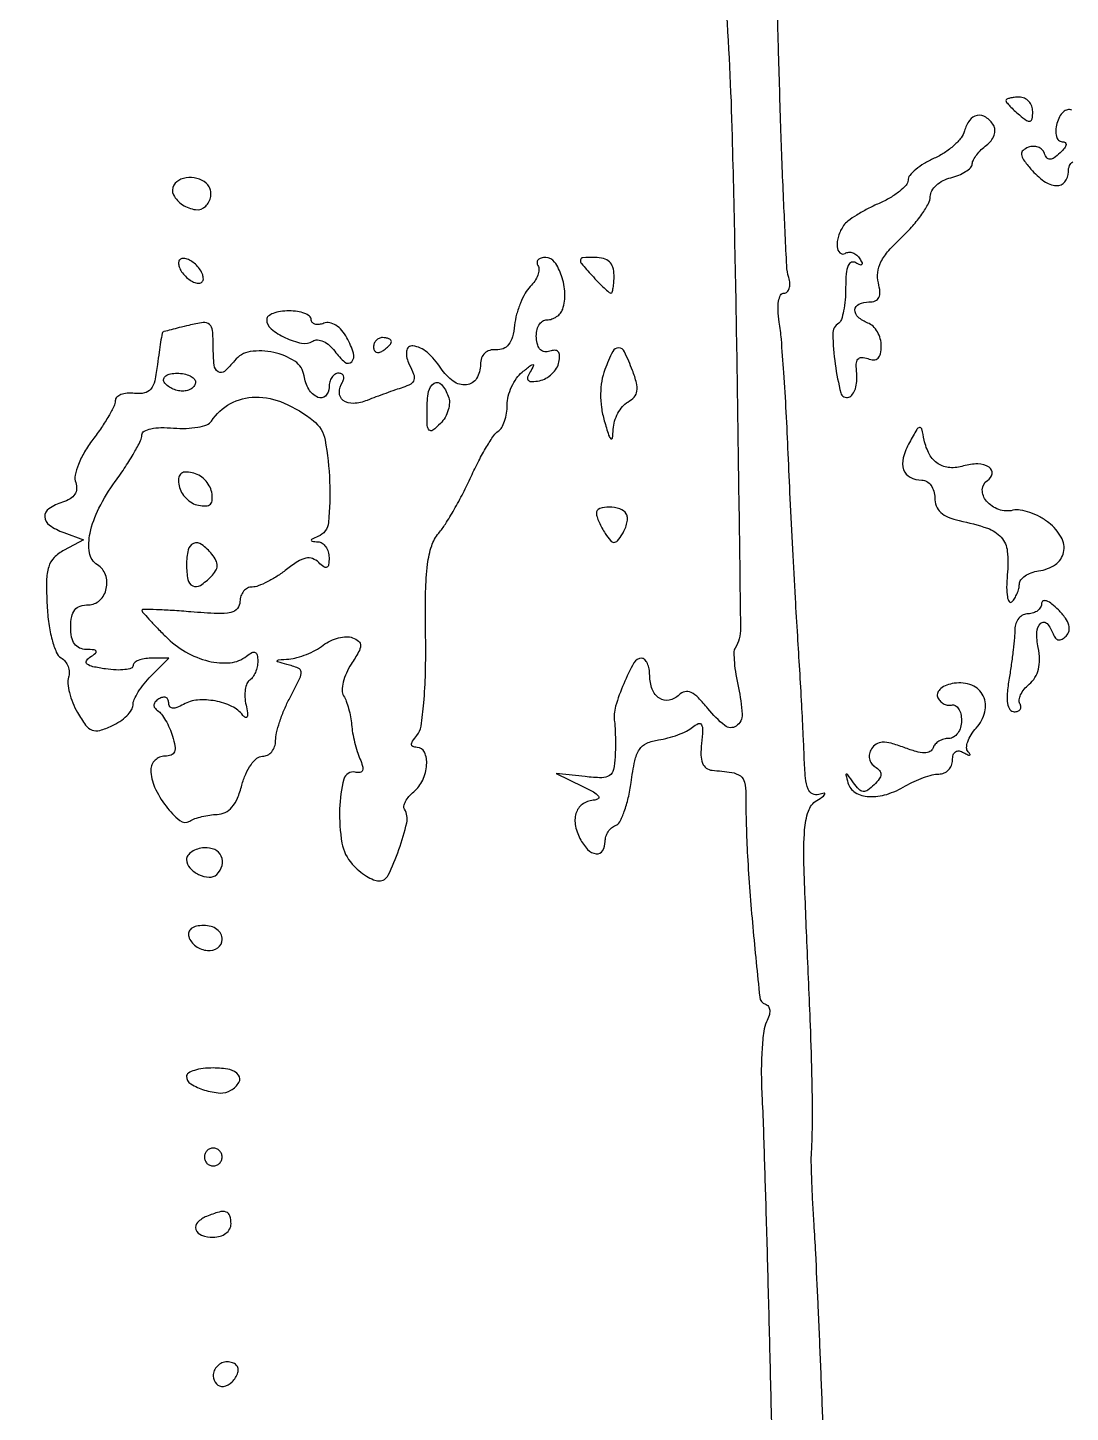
# Model space of a CAD drawing. Extents: x 0 to 4160, y 0 to 3120.
# Drawn here: x 3836.2 to 3953.2, y 1671.3 to 1826.8 of the extents above; entities that cross this region are included whole.
import ezdxf

# ---------------------------------------------------------------- set-up
doc = ezdxf.new("R2010")
doc.units = 0

msp = doc.modelspace()

# ---------------------------------------------------------------- linework, layer by layer
for points in [[(4159.499279, 606.274193, 0.000001), (4159.667734, 974.478125, 0.000057), (4159.806661, 1380.08378, 0.000034), (4159.883999, 1862.25), (4160, 3120), (3296.563358, 3120), (2433.126717, 3120)], [(757.647081, 3119.740147, 0.000002), (520.492565, 3119.487217, 0.4139)], [(1964.75, 0.149832, 0.000016), (2717.930904, 0.232101, 0.000028), (3351.473438, 0.357111)], [(3926.282445, 1647.899598, -0.00043), (3925.436287, 1670.5, 0.001003), (3925.182938, 1677.065628, 0.001035), (3924.905723, 1683.5625, 0.000998), (3924.642605, 1689.191505, 0.004427), (3924.451957, 1692.5, -0.003658), (3924.307364, 1694.943765, -0.003963), (3924.202863, 1697.325, -0.003735), (3924.144725, 1699.367162, -0.019174), (3924.164384, 1700.5, 0.012868), (3924.271044, 1704.059027, 0.006429), (3924.232157, 1708.564355, 0.004313), (3924.044644, 1714.789369, 0.001317), (3923.654985, 1724.202431, -0.00284), (3923.321141, 1732.909111, -0.025497), (3923.391193, 1736.728575, -0.065062), (3923.815433, 1738.829373, -0.169097), (3924.753791, 1740.027937, 0.008681), (3925.497548, 1740.524746, 0.154901), (3925.671251, 1740.749872, 0.585996), (3925.585763, 1740.84927, 0.022684), (3925, 1740.702824, -0.191352), (3924.277205, 1740.766438, -0.183927), (3923.780009, 1741.309768, -0.072514), (3923.486987, 1742.547134, -0.013597), (3923.345699, 1744.877319, 0.003842), (3923.248026, 1747.255259, 0.001232), (3923.067105, 1750.785837, 0.001229), (3922.846355, 1754.715284, 0.001374), (3922.613971, 1758.5, -0.002066), (3922.358037, 1762.764861, -0.000994), (3922.063403, 1768.234375, -0.000986), (3921.778702, 1773.940132, -0.001412), (3921.550553, 1779, 0.00296), (3921.326889, 1783.641165, 0.003384), (3921.056702, 1788.076563, 0.00306), (3920.779002, 1791.836282, 0.01916), (3920.551811, 1793.75, -0.02629), (3920.41484, 1795.063406, -0.053683), (3920.472696, 1796.096942, -0.082805), (3920.702062, 1796.770052, -0.275991), (3921.086917, 1797, 0.191079), (3921.442735, 1797.141132, 0.131944), (3921.673031, 1797.514063, 0.091568), (3921.734514, 1798.080011, 0.054187), (3921.610738, 1798.75, -0.060503), (3921.383935, 1800.070526, -0.001153), (3921.056827, 1807.035938, -0.002782), (3920.738721, 1815.176129, -0.001857), (3920.460966, 1824.5, -0.000219), (3919.970211, 1843.644001, -0.002951)], [(3914.484006, 1830.25, -0.011625), (3915.251846, 1814.623948, -0.002704), (3915.789015, 1788.3493, -0.000462), (3916.198143, 1759.354813, -0.142646), (3915.583242, 1757.134688, 0.142909), (3915.447962, 1756.645275, 0.017433), (3915.50316, 1755.521558, 0.019522), (3915.671345, 1754.160906, 0.014952), (3915.957267, 1752.689474, -0.041774), (3916.371101, 1749.716852, -0.261807), (3915.718637, 1748.390923, -0.332462), (3914.425958, 1748.443368, -0.053847), (3912.541407, 1750.34561, 0.023562), (3911.463025, 1751.574516, 0.089862), (3910.638832, 1752.168137, 0.166472), (3909.942745, 1752.248558, 0.1436), (3909.294051, 1751.894051, -0.146132), (3908.191686, 1751.298695, -0.199179), (3907.094273, 1751.50774, -0.157546), (3906.284217, 1752.515987, -0.091329), (3906, 1754.059017, 0.043326), (3905.935492, 1754.802067, 0.063058), (3905.741888, 1755.429836, 0.082705), (3905.457218, 1755.85488, 0.206782), (3905.12132, 1756, 0.271511), (3904.237088, 1755.481628, 0.025807), (3903.082389, 1753.143458, 0.031164), (3902.173306, 1750.612256, 0.105447), (3902.04701, 1748.870343, -0.022365), (3902.112335, 1748.170087, -0.007548), (3902.146362, 1747.145601, -0.007491), (3902.149909, 1746.010234, -0.008523), (3902.118483, 1744.923193, -0.041212), (3901.934485, 1743.497233, -0.19707), (3901.480648, 1742.833657, -0.152183), (3900.610632, 1742.583728, -0.022102), (3898.75, 1742.70766), (3895.5, 1743.068935), (3898.5, 1741.615686, -0.016513), (3899.676575, 1740.996964, -0.08477), (3900.2449, 1740.531445, -0.408838), (3900.227379, 1740.24376, -0.172963), (3899.833333, 1740.081219, 0.128199), (3898.557357, 1739.681335, 0.162787), (3897.776736, 1738.734254, 0.134175), (3897.63813, 1737.350693, 0.077184), (3898.170311, 1735.75, 0.070775), (3899.030991, 1734.535062, 0.175745), (3899.990925, 1734.053237, 0.290259), (3900.70804, 1734.397642, 0.14043), (3901, 1735.416667, -0.075476), (3901.08659, 1735.987025, -0.067402), (3901.339718, 1736.530427, -0.070379), (3901.714428, 1736.965441, -0.099693), (3902.156485, 1737.218828, 0.196184), (3902.641075, 1737.634672, 0.031702), (3903.147598, 1738.797637, 0.030937), (3903.594683, 1740.320652, 0.022759), (3903.906485, 1742.052162, -0.018282), (3904.322498, 1744.48714, -0.092088), (3904.844427, 1745.758927, -0.145153), (3905.664237, 1746.462743, -0.071036), (3907, 1746.845818, 0.030438), (3908.05363, 1747.057548, 0.024677), (3909.152075, 1747.407611, 0.025338), (3910.135103, 1747.833138, 0.057229), (3910.815576, 1748.272686, -0.069152), (3911.453569, 1748.663639, -0.388086), (3911.80029, 1748.54538, -0.139738), (3911.93694, 1747.945646, -0.013648), (3911.815576, 1746.449588, 0.031441), (3911.755179, 1745.119517, 0.089176), (3911.93476, 1744.212038, 0.141537), (3912.353125, 1743.666763, 0.139657), (3913, 1743.425034, -0.015775), (3915.210573, 1743.177202, -0.118442), (3916.182305, 1742.790231, -0.18844), (3916.647222, 1742.086037, -0.052757), (3916.788826, 1740.75, 0.01393), (3916.98382, 1733.796441, 0.009234), (3917.577057, 1725.833252, 0.002658), (3918.352364, 1717.958936, 0.294492), (3918.983818, 1717.172061, -0.165903), (3919.324002, 1716.91315, -0.131386), (3919.474732, 1716.473309, -0.090635), (3919.407437, 1715.874435, -0.046034), (3919.121975, 1715.16933, 0.088659), (3918.805651, 1714.146113, 0.014641), (3918.611598, 1712.080991, 0.015688), (3918.529964, 1709.610974, 0.013295), (3918.595052, 1707, -0.004673), (3918.757869, 1703.141024, -0.000694), (3919.002551, 1695.359375, -0.000782), (3919.264479, 1686.165281, -0.000673), (3919.511686, 1676.5, 0.000124), (3919.756075, 1666.516093, 0.000118), (3920.009499, 1656.364302, 0.000117)], [(3953.377325, 1817.541535, 0.179566), (3952.907895, 1817.585395, 0.119038), (3952.42766, 1817.323574, 0.088018), (3952.00807, 1816.781938, 0.056997), (3951.720944, 1816.040892, 0.047864), (3951.592859, 1815.247818, 0.08471), (3951.661826, 1814.590567, 0.125827), (3951.9097, 1814.16154, 0.201813), (3952.29362, 1814, -0.133932), (3952.645623, 1813.903989, -0.312457), (3952.754513, 1813.668148, -0.131342), (3952.575161, 1813.281512, -0.029757), (3952.075, 1812.75, -0.029476), (3951.395785, 1812.180981, -0.15282), (3950.939097, 1812.021938, -0.239775), (3950.593524, 1812.184137, -0.077269), (3950.310392, 1812.693823, 0.114132), (3950.038254, 1813.109097, 0.101778), (3949.600692, 1813.383762, 0.095189), (3949.064001, 1813.474722, 0.086336), (3948.511711, 1813.36612, 0.087108), (3947.913709, 1813.00751, 0.248344), (3947.743664, 1812.569089, 0.128526), (3947.983669, 1811.954849, 0.019991), (3948.798559, 1810.922297, 0.059286), (3950.263677, 1809.57301, 0.138694), (3951.650653, 1809.066408, 0.246855), (3952.602353, 1809.479436, 0.170963), (3953, 1810.608408, -0.093349), (3953.134321, 1811.321596, -0.195731), (3953.515999, 1811.724063, -0.132787)]]:
    msp.add_lwpolyline(points, format="xyb")
for points in [[(3946, 1818.622445, 0.172217), (3946.074552, 1818.412416, 0.016008), (3946.440625, 1817.99011, 0.019119), (3946.925446, 1817.504355, 0.013852), (3947.5, 1817, 0.020633), (3948.310961, 1816.381629, 0.217533), (3948.71069, 1816.308142, 0.304492), (3948.942264, 1816.565314, 0.035496), (3949, 1817.377555, 0.091307), (3948.885941, 1817.996941, 0.095788), (3948.559375, 1818.523407, 0.099536), (3948.072293, 1818.875699, 0.107348), (3947.5, 1819, 0.023761), (3946.92515, 1818.972666, 0.037907), (3946.440625, 1818.889093, 0.044235), (3946.09443, 1818.768578, 0.294983)], [(3941.346674, 1815.217683, -0.103076), (3940.961024, 1814.441648, -0.042132), (3940.15379, 1813.576606, -0.039372), (3939.099768, 1812.763569, -0.040425), (3937.940294, 1812.133865, 0.031063), (3936.814719, 1811.549557, 0.039638), (3935.863711, 1810.870385, 0.044142), (3935.194976, 1810.198658, 0.175504), (3935, 1809.660294, -0.186046), (3934.790266, 1809.116141, -0.040748), (3934.045312, 1808.417157, -0.037173), (3932.994324, 1807.70151, -0.028289), (3931.75, 1807.074224, 0.017815), (3930.451939, 1806.453578, 0.019411), (3929.238873, 1805.758305, 0.019277), (3928.25235, 1805.086551, 0.084481), (3927.765313, 1804.580113, 0.073369), (3927.193339, 1803.398553, 0.089572), (3927.03961, 1802.181926, 0.194696), (3927.352097, 1801.513932, 0.337569), (3927.930902, 1801.457295, -0.124968), (3928.341636, 1801.586571, -0.100781), (3928.800911, 1801.519692, -0.090333), (3929.238779, 1801.265683, -0.078004), (3929.58541, 1800.861803, -0.02762), (3929.841292, 1800.391571, -0.309012), (3929.80982, 1800.191836, -0.323892), (3929.616187, 1800.154868, -0.028948), (3929.154508, 1800.404508, 0.23193), (3928.656973, 1800.45331, 0.207914), (3928.281499, 1800.090668, 0.078804), (3928.060767, 1799.170818, 0.01956), (3928, 1797.618034, -0.02081), (3927.942717, 1796.242319, -0.027746), (3927.769831, 1795.003907, -0.027404), (3927.521206, 1794.026047, -0.180278), (3927.216445, 1793.633771, 0.266807), (3926.552678, 1792.406397, 0.02771), (3926.828944, 1789.008186, 0.028992), (3927.463083, 1785.788956, 0.440935), (3928.359502, 1785.3134, 0.157603), (3928.777151, 1785.634512, 0.07059), (3929.089282, 1786.261741, 0.059669), (3929.2564, 1787.079386, 0.049155), (3929.24231, 1787.970172, -0.032641), (3929.190892, 1789.023235, -0.157724), (3929.382192, 1789.582941, -0.246793), (3929.802458, 1789.783196, -0.081973), (3930.49231, 1789.641324, 0.085679), (3931.162781, 1789.508574, 0.197637), (3931.633858, 1789.688971, 0.155618), (3931.914066, 1790.194564, 0.049369), (3932, 1791.06277, 0.069021), (3931.887983, 1791.870377, 0.063014), (3931.559375, 1792.644353, 0.066747), (3931.073615, 1793.26939, 0.102969), (3930.5, 1793.638374, -0.085325), (3929.39689, 1794.294589, -0.232367), (3929.046623, 1795.10651, -0.281761), (3929.491329, 1795.758452, -0.106117), (3930.616631, 1796, 0.089623), (3931.325561, 1796.128102, 0.191599), (3931.731055, 1796.495499, 0.138509), (3931.849317, 1797.142559, 0.040343), (3931.671109, 1798.14968, -0.097088), (3931.598145, 1799.321045, -0.085761), (3931.962934, 1800.490103, -0.061737), (3932.830452, 1801.766665, -0.02465), (3934.304477, 1803.288347, 0.023925), (3935.527898, 1804.547662, 0.027759), (3936.562168, 1805.859605, 0.028489), (3937.299844, 1807.049052, 0.124719), (3937.502903, 1807.844267, -0.132297), (3937.676452, 1808.483969, -0.07567), (3938.182374, 1809.110831, -0.066692), (3938.929964, 1809.630581, -0.060702), (3939.81192, 1809.9556, 0.037629), (3940.701298, 1810.237598, 0.047518), (3941.467564, 1810.633833, 0.055207), (3942.01369, 1811.077726, 0.17333), (3942.209783, 1811.5, -0.101551), (3942.349196, 1811.96062, -0.038338), (3942.715796, 1812.528874, -0.036016), (3943.222014, 1813.104203, -0.036475), (3943.803541, 1813.598296, 0.070055), (3944.324193, 1814.104423, 0.080652), (3944.655246, 1814.712281, 0.091898), (3944.750633, 1815.324878, 0.131948), (3944.593758, 1815.848296, 0.106637), (3943.736861, 1816.739018, 0.198575), (3942.771185, 1816.935001, 0.187568), (3941.90842, 1816.390903, 0.095676)], [(3852.570027, 1809.113307, 0.269997), (3852.541224, 1808.012338, 0.122546), (3853.553799, 1806.914766, 0.113561), (3855.021697, 1806.36956, 0.232792), (3856.155249, 1806.755249, 0.07732), (3856.513849, 1807.245979, 0.073646), (3856.713914, 1807.830625, 0.077915), (3856.729843, 1808.416864, 0.106708), (3856.553851, 1808.912868, 0.140479), (3855.737123, 1809.65576, 0.10253), (3854.543619, 1809.966387, 0.106363), (3853.361266, 1809.773567, 0.162312)], [(3893.450174, 1800.08062, -0.157195), (3893.562809, 1799.623791, -0.070368), (3893.431983, 1799.011819, -0.05954), (3893.094542, 1798.347606, -0.049141), (3892.590336, 1797.733193, 0.068266), (3892.018667, 1796.979759, 0.031736), (3891.484505, 1795.872005, 0.030704), (3891.062918, 1794.618614, 0.037389), (3890.831145, 1793.402574, -0.03622), (3890.581926, 1792.078202, -0.09706), (3890.16471, 1791.218729, -0.138946), (3889.558412, 1790.758552, -0.113561), (3888.75, 1790.638889, 0.087833), (3888.03544, 1790.570067, 0.121249), (3887.476038, 1790.255281, 0.120031), (3887.122924, 1789.713957, 0.084974), (3887, 1788.995878, -0.135477), (3886.561652, 1787.407778, -0.237984), (3885.437375, 1786.69523, -0.183992), (3883.936983, 1787.104506, -0.09038), (3882.552417, 1788.560345, 0.06588), (3881.009046, 1790.350111, 0.153266), (3879.411758, 1791.070036, 0.427386), (3878.692195, 1790.477973, 0.142431), (3879.00794, 1788.985163, -0.032521), (3879.496017, 1787.910683, -0.159201), (3879.526037, 1787.252891, -0.197309), (3879.163995, 1786.786173, -0.053904), (3878.293124, 1786.403808, 0.006837), (3877.448718, 1786.124274, 0.003313), (3876.376283, 1785.74493, 0.003285), (3875.264336, 1785.335024, 0.004723), (3874.285711, 1784.956355, -0.080397), (3872.747889, 1784.61538, -0.174407), (3871.603247, 1784.953957, -0.240985), (3871.163014, 1785.831652, -0.137235), (3871.5, 1787, 0.082592), (3871.656512, 1787.3821, 0.161196), (3871.6254, 1787.70625, 0.182303), (3871.413961, 1787.921712, 0.108972), (3871.059017, 1788, 0.147739), (3870.655158, 1787.878005, 0.098963), (3870.311086, 1787.534896, 0.082582), (3870.079116, 1787.021974, 0.065075), (3870, 1786.416667, -0.200221), (3869.593434, 1785.442074, -0.313755), (3868.733318, 1785.292385, -0.152608), (3867.726517, 1786.20915, -0.09589), (3867.19425, 1787.723011, 0.212508), (3866.167739, 1789.339819, 0.093813), (3863.785413, 1790.344925, 0.091294), (3861.143597, 1790.424415, 0.189665), (3859.389757, 1789.404144, -0.043414), (3858.265085, 1788.210872, -0.343219), (3857.555824, 1788.163302, -0.223377), (3857.102089, 1788.925449, -0.024367), (3857, 1791.019052, 0.021532), (3856.92342, 1792.796529, 0.196367), (3856.57691, 1793.47212, 0.213502), (3855.87453, 1793.680493, 0.025796), (3854.25, 1793.378376, 0.002228), (3853.184083, 1793.117632, 0.003371), (3852.259003, 1792.880329, 0.001312), (3851.467243, 1792.669301, 0.079879), (3851.33384, 1792.609324, 0.207464), (3851.257982, 1792.493472, 0.002096), (3851.091779, 1791.503989, 0.006352), (3850.917864, 1790.349505, 0.004026), (3850.743133, 1789, -0.023011), (3850.432767, 1787.155714, -0.114801), (3849.987564, 1786.213317, -0.179031), (3849.282701, 1785.784501, -0.075672), (3848.159292, 1785.73821, 0.046621), (3847.332622, 1785.752016, 0.071403), (3846.634292, 1785.59656, 0.097925), (3846.166562, 1785.305377, 0.207592), (3846, 1784.921488, -0.115463), (3845.861012, 1784.327638, -0.016083), (3845.260089, 1783.206369, -0.017692), (3844.445629, 1781.905905, -0.014176), (3843.481154, 1780.564178, 0.030481), (3842.548731, 1779.173565, 0.037743), (3841.864837, 1777.773083, 0.04175), (3841.490011, 1776.541168, 0.145596), (3841.553475, 1775.721242, -0.104657), (3841.664988, 1775.020684, -0.136388), (3841.460535, 1774.407435, -0.111911), (3840.924859, 1773.903382, -0.056251), (3840.072321, 1773.522954, 0.06991), (3838.55061, 1772.793646, 0.262155), (3838.086805, 1771.883979, 0.2376), (3838.611388, 1770.941322, 0.060604), (3840.212951, 1770.116928), (3842.425903, 1769.298304), (3840.256926, 1768.137503, 0.075824), (3839.136802, 1767.298713, 0.119992), (3838.525366, 1766.273663, 0.07262), (3838.283885, 1764.718112, 0.014778), (3838.341284, 1761.922637, 0.022385), (3838.534967, 1759.886662, 0.03073), (3838.902206, 1758.0847, 0.032828), (3839.378955, 1756.68424, 0.157143), (3839.919194, 1756.049941, -0.085926), (3840.388356, 1755.634282, -0.077437), (3840.710935, 1755.070621, -0.079378), (3840.841332, 1754.449115, -0.098427), (3840.75444, 1753.865654, 0.111175), (3840.667836, 1753.162917, 0.037307), (3840.847299, 1752.138334, 0.034961), (3841.222617, 1750.997648, 0.033486), (3841.757699, 1749.903143, 0.027924), (3842.670842, 1748.501737, 0.142656), (3843.400814, 1747.942105, 0.163023), (3844.262527, 1747.901168, 0.03957), (3845.617342, 1748.403143, 0.040189), (3846.523645, 1748.915177, 0.04625), (3847.291366, 1749.544986, 0.052089), (3847.823085, 1750.192862, 0.145238), (3847.992198, 1750.75, -0.105921), (3848.12794, 1751.364822, -0.031271), (3848.585208, 1752.220313, -0.029859), (3849.233983, 1753.142478, -0.028158), (3850, 1754), (3852, 1756), (3850, 1756, 0.039448), (3849.234175, 1755.939485, 0.058641), (3848.5875, 1755.757125, 0.077119), (3848.147229, 1755.489646, 0.221238), (3848, 1755.173193, -0.320183), (3847.794055, 1754.884557, -0.053065), (3847.08899, 1754.722968, -0.04156), (3846.087548, 1754.686712, -0.024716), (3844.898688, 1754.801562, -0.016306), (3843.486466, 1755.056118, -0.108469), (3842.8393, 1755.350606, -0.372771), (3842.76305, 1755.701404, -0.127274), (3843.148688, 1756.113056, 0.020736), (3843.792718, 1756.559636, 0.351497), (3843.85171, 1756.793573, 0.274194), (3843.626893, 1756.949556, 0.015647), (3842.75, 1756.984687, -0.102326), (3841.976756, 1757.151676, -0.137431), (3841.426531, 1757.605598, -0.106495), (3841.10303, 1758.380085, -0.045902), (3841, 1759.5, -0.044917), (3841.106468, 1760.682766, -0.124434), (3841.45, 1761.4375, -0.149477), (3842.064742, 1761.857434, -0.07578), (3843, 1762, 0.193987), (3844.25932, 1762.507688, 0.14748), (3844.994745, 1763.817779, 0.139409), (3844.903824, 1765.373844, 0.172127), (3844, 1766.5, -0.218594), (3843.110213, 1767.838151, -0.092086), (3843.170462, 1770.047328, -0.065213), (3844.160073, 1772.834625, -0.038897), (3846, 1775.841303, 0.011498), (3847.148889, 1777.506594, 0.014965), (3848.11875, 1779.084952, 0.01259), (3848.847518, 1780.432087, 0.118224), (3849, 1781.067959, -0.274124), (3849.244567, 1781.480525, -0.071222), (3849.997171, 1781.762421, -0.049581), (3851.129855, 1781.895668, -0.025996), (3852.549344, 1781.847442, 0.029596), (3853.959513, 1781.809685, 0.036933), (3855.261887, 1781.94857, 0.040252), (3856.296578, 1782.224409, 0.164994), (3856.799344, 1782.62112, -0.124194), (3858.92443, 1784.592728, -0.124695), (3861.727215, 1785.316527, -0.103818), (3864.952309, 1784.655103, -0.066001), (3868.25, 1782.673943, -0.181616), (3869.556216, 1780.488331, -0.035255), (3870.064528, 1775.838622, -0.033276), (3869.935505, 1771.25136, -0.280159), (3868.75, 1769.662281, 0.009076), (3868.090194, 1769.382013, 0.295955), (3868, 1769.242982, 0.382689), (3868.096611, 1769.135242, 0.011437), (3868.75, 1769.078947, -0.131261), (3869.226951, 1768.918716, -0.09356), (3869.632812, 1768.523816, -0.082239), (3869.906177, 1767.955593, -0.071193), (3870, 1767.3, -0.029964), (3869.951987, 1766.499531, -0.257356), (3869.75, 1766.218741, -0.280205), (3869.420239, 1766.25282, -0.034019), (3868.847431, 1766.752569, 0.112327), (3868.158809, 1767.185915, 0.139546), (3867.406436, 1767.231613, 0.08741), (3866.480068, 1766.849726, 0.025287), (3865.212572, 1765.952569, -0.024106), (3864.162007, 1765.205234, -0.025125), (3863.058445, 1764.573567, -0.02584), (3862.054499, 1764.127685, -0.09183), (3861.365141, 1764, 0.118201), (3860.844447, 1763.875163, 0.100616), (3860.40101, 1763.523, 0.092525), (3860.103272, 1762.996341, 0.082691), (3860, 1762.37617, -0.176467), (3859.711233, 1761.583459, -0.167263), (3858.973457, 1761.140547, -0.06352), (3857.488542, 1761.018007, -0.009552), (3854.5, 1761.208443, 0.004856), (3852.390985, 1761.362733, 0.008137), (3850.615625, 1761.446312, 0.002651), (3849.10914, 1761.484688, 0.420133), (3849, 1761.377727, 0.182011), (3849.069587, 1761.192899, 0.003381), (3849.771752, 1760.40341, 0.00783), (3850.620328, 1759.491328, 0.005098), (3851.62724, 1758.463669, 0.065435), (3853.899815, 1756.719079, 0.071382), (3856.481628, 1755.68335, 0.082192), (3858.912045, 1755.500796, 0.147967), (3860.75, 1756.240971, -0.043256), (3861.338506, 1756.635172, -0.235356), (3861.71065, 1756.650601, -0.245744), (3861.936259, 1756.364656, -0.046548), (3862, 1755.681462, -0.052385), (3861.932808, 1755.041888, -0.048534), (3861.733827, 1754.412787, -0.051933), (3861.441113, 1753.885906, -0.101937), (3861.09388, 1753.558021, 0.161689), (3860.780905, 1753.183884, 0.05755), (3860.598712, 1752.501867, 0.049698), (3860.5589, 1751.650949, 0.040817), (3860.680627, 1750.749004, -0.018686), (3860.835383, 1749.890614, -0.107637), (3860.801713, 1749.432999, -0.464408), (3860.622163, 1749.354242, -0.115231), (3860.336747, 1749.587716, 0.11791), (3859.089408, 1750.597093, 0.066005), (3857.223153, 1751.202703, 0.065404), (3855.239849, 1751.304621, 0.10815), (3853.642033, 1750.819548, -0.03409), (3852.916583, 1750.4762, -0.122853), (3852.413051, 1750.410669, -0.229832), (3852.116025, 1750.59975, -0.138907), (3852, 1751.009327, 0.117574), (3851.912334, 1751.376986, 0.18617), (3851.674888, 1751.591421, 0.154419), (3851.316435, 1751.612946, 0.076934), (3850.893237, 1751.434017, 0.066838), (3850.494631, 1751.107004, 0.163347), (3850.339573, 1750.765703, 0.186937), (3850.430882, 1750.431895, 0.090933), (3850.758456, 1750.125, -0.089086), (3851.180211, 1749.73276, -0.029165), (3851.65118, 1749.022656, -0.028), (3852.092268, 1748.157161, -0.028218), (3852.432606, 1747.25, -0.032084), (3852.697652, 1746.159141, -0.136161), (3852.633576, 1745.496881, -0.212674), (3852.265018, 1745.128923, -0.091625), (3851.567388, 1745, 0.096937), (3850.969163, 1744.88292, 0.097426), (3850.46042, 1744.54904, 0.098424), (3850.119776, 1744.050654, 0.10118), (3850, 1743.464817, 0.107687), (3850.422008, 1741.528118, 0.055061), (3851.705264, 1739.382971, 0.058876), (3853.233896, 1737.796177, 0.320334), (3854.358187, 1737.721372, -0.05457), (3854.931549, 1737.994488, -0.024694), (3855.730837, 1738.229644, -0.024097), (3856.607234, 1738.396895, -0.030295), (3857.431002, 1738.462786, 0.11065), (3858.342386, 1738.685479, 0.102554), (3859.10069, 1739.279425, 0.076649), (3859.717555, 1740.28792, 0.035311), (3860.210791, 1741.75, -0.039139), (3860.644826, 1743.004843, -0.052113), (3861.239111, 1744.054001, -0.062727), (3861.899222, 1744.77001, -0.176991), (3862.528592, 1745, 0.118051), (3863.090306, 1745.134496, 0.100228), (3863.569584, 1745.514062, 0.092218), (3863.892505, 1746.081639, 0.082647), (3864.006161, 1746.75, -0.057552), (3864.109451, 1747.617584, -0.020209), (3864.449327, 1748.827328, -0.019755), (3864.933887, 1750.13926, -0.021857), (3865.506161, 1751.364307, 0.005085), (3866.722268, 1753.755074, 0.132062), (3866.863285, 1754.458732, 0.29202), (3866.545266, 1754.892113, 0.02848), (3865.25, 1755.310674, -0.005245), (3864.244778, 1755.584662, -0.448369), (3864.183269, 1755.711602, -0.279461), (3864.331369, 1755.820494, -0.003804), (3865.5, 1755.915802, 0.049636), (3866.399574, 1756.072961, 0.027569), (3867.455115, 1756.431296, 0.027237), (3868.493808, 1756.916309, 0.039284), (3869.347199, 1757.46312, -0.051109), (3870.160468, 1757.957546, -0.047965), (3871.074398, 1758.289354, -0.051476), (3871.948146, 1758.420997, -0.10364), (3872.633085, 1758.310557, -0.080721), (3873.317606, 1757.91178, -0.236532), (3873.532783, 1757.426916, -0.118186), (3873.324812, 1756.709436, -0.015658), (3872.494325, 1755.350995, 0.040192), (3871.944201, 1754.34328, 0.046339), (3871.592893, 1753.306651, 0.052229), (3871.473411, 1752.391137, 0.145766), (3871.640756, 1751.772252, -0.049578), (3871.930525, 1751.179211, -0.021492), (3872.200734, 1750.342719, -0.021016), (3872.413964, 1749.421424, -0.026174), (3872.530556, 1748.550498, 0.024554), (3872.650069, 1747.635217, 0.015286), (3872.875232, 1746.576259, 0.01533), (3873.162017, 1745.542981, 0.026696), (3873.470921, 1744.709106, -0.032323), (3873.761087, 1743.897931, -0.157646), (3873.744806, 1743.416673, -0.275113), (3873.469815, 1743.190949, -0.092236), (3872.929261, 1743.209106, 0.403596), (3871.666634, 1742.435546, 0.055839), (3871.186284, 1739.083977, 0.050205), (3871.45271, 1735.258725, 0.142376), (3872.611057, 1732.877283, 0.034327), (3873.35696, 1732.158901, 0.034607), (3874.192208, 1731.551452, 0.036781), (3874.991924, 1731.128912, 0.103505), (3875.607984, 1731, 0.287187), (3876.64219, 1731.647419, 0.027479), (3877.845571, 1734.515995, 0.029439), (3878.724203, 1737.532867, 0.19702), (3878.473519, 1739.042847, -0.192172), (3878.408604, 1739.412456, -0.070028), (3878.592039, 1739.921792, -0.056542), (3878.974315, 1740.482394, -0.041682), (3879.51101, 1741.009138, 0.112341), (3880.5152, 1742.318287, 0.089556), (3880.960024, 1744.046315, 0.12239), (3880.71856, 1745.450819, 0.297588), (3879.877555, 1746, -0.083298), (3879.417103, 1746.077245, -0.317875), (3879.25656, 1746.300786, -0.153059), (3879.3746, 1746.687181, -0.023123), (3879.867801, 1747.34071, 0.137024), (3880.330204, 1748.375123, 0.015082), (3880.638585, 1750.979532, 0.016222), (3880.824926, 1754.348451, 0.00924), (3880.842607, 1758.427839, -0.007244), (3880.844314, 1763.440348, -0.027703), (3881.063367, 1766.554821, -0.045687), (3881.521391, 1768.633094, -0.100301), (3882.310079, 1770.049178, 0.035549), (3883.064161, 1771.068294, 0.011255), (3884.043009, 1772.688549, 0.011175), (3885.056393, 1774.549747, 0.012197), (3885.955085, 1776.401405, -0.012262), (3886.809472, 1778.161191, -0.015405), (3887.69011, 1779.745528, -0.013581), (3888.496237, 1781.016353, -0.106596), (3888.997367, 1781.498373, 0.126045), (3889.382626, 1781.898512, 0.046743), (3889.705476, 1782.617079, 0.042608), (3889.925901, 1783.503649, 0.039651), (3890, 1784.436572, -0.062746), (3890.12453, 1785.424998, -0.044821), (3890.497013, 1786.477196, -0.045256), (3891.044145, 1787.432183, -0.069755), (3891.691958, 1788.127555, -0.004724), (3892.631135, 1788.874776, -0.159526), (3892.896559, 1788.970529, -0.575639), (3892.969511, 1788.853131, -0.01332), (3892.573529, 1788.153868, 0.055101), (3892.291405, 1787.541635, 0.291789), (3892.377225, 1787.19998, 0.207916), (3892.771838, 1787.057322, 0.0318), (3893.620087, 1787.165352, 0.078887), (3894.354958, 1787.431687, 0.064407), (3895.029706, 1787.927577, 0.06557), (3895.544825, 1788.567942, 0.089291), (3895.811165, 1789.257977, 0.051323), (3895.874508, 1789.978417, 0.173154), (3895.711458, 1790.414545, 0.225552), (3895.346307, 1790.580441, 0.087514), (3894.787307, 1790.471877, -0.123203), (3894.21543, 1790.402202, -0.166294), (3893.750409, 1790.628847, -0.123689), (3893.429128, 1791.162897, -0.055125), (3893.276807, 1791.975383, -0.065301), (3893.319603, 1792.749446, -0.087756), (3893.566987, 1793.405269, -0.107728), (3893.974565, 1793.842422, -0.15261), (3894.478816, 1794, 0.082328), (3895.026802, 1794.090845, 0.068848), (3895.554144, 1794.356101, 0.070026), (3895.981473, 1794.748925, 0.091724), (3896.237419, 1795.212258, 0.093883), (3896.475659, 1796.972425, 0.066734), (3896.106605, 1798.934144, 0.074975), (3895.320235, 1800.486468, 0.242659), (3894.324406, 1801, 0.065612), (3893.813689, 1800.932691, 0.137989), (3893.472594, 1800.729932, 0.191254), (3893.351849, 1800.429622, 0.140391)], [(3853.1875, 1799.9375, 0.068635), (3853.45155, 1799.402945, 0.04742), (3853.882031, 1798.882031, 0.04742), (3854.402945, 1798.45155, 0.068635), (3854.9375, 1798.1875, 0.08306), (3855.420316, 1798.111558, 0.196386), (3855.75, 1798.25, 0.196386), (3855.888442, 1798.579684, 0.08306), (3855.8125, 1799.0625, 0.068635), (3855.54845, 1799.597055, 0.04742), (3855.117969, 1800.117969, 0.04742), (3854.597055, 1800.54845, 0.068635), (3854.0625, 1800.8125, 0.08306), (3853.579684, 1800.888442, 0.196386), (3853.25, 1800.75, 0.196386), (3853.111558, 1800.420316, 0.08306)], [(3899.5, 1799, 0.008839), (3900.218546, 1798.23369, 0.012942), (3900.879642, 1797.5875, 0.008331), (3901.448158, 1797.077237, 0.180624), (3901.654988, 1797, 0.337243), (3901.790133, 1797.102851, 0.024733), (3901.898653, 1797.5875, 0.026491), (3901.975118, 1798.233308, 0.016222), (3902, 1799, 0.07307), (3901.868413, 1799.895615, 0.133516), (3901.480627, 1800.51798, 0.126147), (3900.812972, 1800.88025, 0.061622), (3899.845012, 1801, 0.014191), (3898.491255, 1800.96157, 0.349021), (3898.229349, 1800.727955, 0.222937), (3898.342025, 1800.317434, 0.007247)], [(3863, 1794.035184, 0.225483), (3863.498258, 1792.986493, 0.061254), (3865.094718, 1791.982605, 0.060615), (3866.922414, 1791.381173, 0.189831), (3868.172371, 1791.606531, -0.160152), (3868.705681, 1791.734764, -0.087178), (3869.364192, 1791.562717, -0.071557), (3870.045623, 1791.123688, -0.056112), (3870.641371, 1790.475776, 0.058999), (3871.7902, 1789.240696, 0.405878), (3872.540645, 1789.291371, 0.26594), (3872.744749, 1790.237834, 0.046019), (3872.004328, 1791.991913, 0.054531), (3871.444197, 1792.810038, 0.075595), (3870.771507, 1793.388921, 0.092161), (3870.070642, 1793.665512, 0.140536), (3869.423308, 1793.608944, -0.059319), (3868.878468, 1793.471037, -0.104864), (3868.418097, 1793.507739, -0.1496), (3868.115846, 1793.708156, -0.173789), (3868, 1794.031385, 0.231533), (3867.818416, 1794.402498, 0.072895), (3867.265625, 1794.715469, 0.055583), (3866.457425, 1794.929245, 0.0369), (3865.5, 1795, 0.036752), (3864.542567, 1794.92953, 0.0554), (3863.734375, 1794.716585, 0.072634), (3863.181424, 1794.404866, 0.232154)], [(3875, 1790.940983, 0.108972), (3875.078288, 1790.586039, 0.182303), (3875.29375, 1790.3746, 0.161196), (3875.6179, 1790.343488, 0.082592), (3876, 1790.5, 0.029505), (3876.382774, 1790.768994, 0.035638), (3876.70625, 1791.066025, 0.038439), (3876.934461, 1791.34829, 0.151918), (3877, 1791.559017, 0.210953), (3876.92554, 1791.727648, 0.081139), (3876.70625, 1791.870461, 0.061769), (3876.382849, 1791.967655, 0.042167), (3876, 1792, 0.105053), (3875.618444, 1791.918938, 0.099167), (3875.29375, 1791.688914, 0.09642), (3875.076123, 1791.345238, 0.093332)], [(3900.968278, 1788.416564, 0.049417), (3900.618544, 1787.125641, 0.038627), (3900.489986, 1785.678386, 0.037045), (3900.585117, 1784.16256, 0.036287), (3900.90284, 1782.666564, 0.005675), (3901.387611, 1781.060634, 0.12604), (3901.64255, 1780.649696, 0.616627), (3901.827712, 1780.715267, 0.021097), (3901.909812, 1781.70031, -0.061186), (3902.058953, 1782.606114, -0.05124), (3902.427499, 1783.508345, -0.053411), (3902.947187, 1784.273035, -0.089478), (3903.545503, 1784.765527, 0.081486), (3904.256979, 1785.332468, 0.148221), (3904.571549, 1785.998811, 0.101447), (3904.520955, 1786.910537, 0.026427), (3904.070254, 1788.315217, 0.020495), (3903.173031, 1790.412132, 0.280219), (3902.507547, 1790.847264, 0.29616), (3901.844875, 1790.447151, 0.022107)], [(3855, 1787, -0.142666), (3854.888931, 1786.61866, -0.09965), (3854.576711, 1786.29375, -0.08433), (3854.109818, 1786.074854, -0.067639), (3853.559017, 1786, -0.061875), (3852.961978, 1786.074167, -0.051278), (3852.359775, 1786.29375, -0.053305), (3851.842344, 1786.617164, -0.08825), (3851.5, 1787, -0.202618), (3851.441401, 1787.378123, -0.181468), (3851.66835, 1787.70625, -0.104212), (3852.195401, 1787.928459, -0.047867), (3852.940983, 1788, -0.0466), (3853.729059, 1787.926392, -0.066561), (3854.395164, 1787.70625, -0.086673), (3854.844577, 1787.381985, -0.195654)], [(3883.390138, 1785.425699, -0.100044), (3883.510343, 1784.712541, -0.062709), (3883.377014, 1783.874067, -0.05938), (3883.024558, 1783.044062, -0.066399), (3882.497127, 1782.35427, -0.029497), (3881.639336, 1781.59213, -0.387277), (3881.25, 1781.62003, -0.182415), (3881.034671, 1782.130161, -0.009639), (3881, 1783.928571, -0.044714), (3881.180788, 1785.946127, -0.211175), (3881.816758, 1786.885825, -0.377541), (3882.617949, 1786.754552, -0.080169)], [(3935.16001, 1780.229333, 0.060599), (3934.471836, 1778.521363, 0.146389), (3934.510574, 1777.173974, 0.196751), (3935.243362, 1776.317964, 0.119124), (3936.559017, 1776, -0.136354), (3937.108521, 1775.847307, -0.100291), (3937.576711, 1775.418097, -0.086496), (3937.891861, 1774.776096, -0.071061), (3938, 1774.019052, 0.094598), (3938.174405, 1773.10548, 0.111453), (3938.670078, 1772.379804, 0.090779), (3939.521122, 1771.83613, 0.045041), (3940.75, 1771.459491, -0.028096), (3943.908528, 1770.607211, -0.131979), (3945.465148, 1769.582512, -0.158979), (3946.143445, 1768.025542, -0.04635), (3946.151137, 1765.377519, 0.0186), (3946.075776, 1763.944289, 0.044562), (3946.154106, 1762.883813, 0.108757), (3946.362151, 1762.362111, 0.467987), (3946.651137, 1762.333333, 0.058909), (3946.976181, 1762.737806, 0.03949), (3947.250646, 1763.264583, 0.03959), (3947.437983, 1763.825658, 0.060853), (3947.5, 1764.333333, -0.167017), (3947.661194, 1764.802438, -0.077864), (3948.136101, 1765.247905, -0.064017), (3948.837018, 1765.604077, -0.050239), (3949.665449, 1765.808471, 0.112345), (3951.547687, 1766.528257, 0.196266), (3952.468283, 1767.89081, 0.182754), (3952.203231, 1769.587829, 0.097925), (3950.798779, 1771.216256, 0.042309), (3949.792584, 1771.8745, 0.040088), (3948.672004, 1772.367699, 0.042752), (3947.60709, 1772.638515, 0.099128), (3946.786768, 1772.610586, -0.145817), (3945.184671, 1772.703528, -0.129271), (3943.806631, 1773.655746, -0.181496), (3943.343144, 1774.925703, -0.257495), (3943.921065, 1775.951215, 0.213839), (3944.444156, 1776.7226, 0.308582), (3944.116257, 1777.448911, 0.134542), (3942.833402, 1777.818677, 0.078863), (3941.241051, 1777.587376, -0.091221), (3939.689586, 1777.400755, -0.130869), (3938.38285, 1777.837401, -0.122678), (3937.409231, 1778.895343, -0.074602), (3936.821937, 1780.5, 0.012354), (3936.535735, 1781.741165, 0.388124), (3936.293916, 1781.899254, 0.223966), (3935.98822, 1781.68917, 0.00599)], [(3853.17067, 1775.352297, 0.083965), (3853.441989, 1774.62662, 0.065109), (3853.956845, 1773.956845, 0.065109), (3854.62662, 1773.441989, 0.083965), (3855.352297, 1773.17067, 0.055897), (3856.189171, 1773.104776, 0.190324), (3856.681626, 1773.318374, 0.190324), (3856.895224, 1773.810829, 0.055897), (3856.82933, 1774.647703, 0.083965), (3856.558011, 1775.37338, 0.065109), (3856.043155, 1776.043155, 0.065109), (3855.37338, 1776.558011, 0.083965), (3854.647703, 1776.82933, 0.055897), (3853.810829, 1776.895224, 0.190324), (3853.318374, 1776.681626, 0.190324), (3853.104776, 1776.189171, 0.055897)], [(3900.015313, 1772.25, 0.078687), (3900.084617, 1771.863584, 0.02093), (3900.315379, 1771.279688, 0.02069), (3900.637281, 1770.629313, 0.019985), (3901.015313, 1770, 0.026218), (3901.599576, 1769.20424, 0.218419), (3901.991201, 1769.012661, 0.230801), (3902.377891, 1769.189434, 0.029212), (3902.934017, 1769.952254, 0.045282), (3903.254827, 1770.566909, 0.04929), (3903.448838, 1771.212247, 0.055109), (3903.497356, 1771.792418, 0.132492), (3903.375, 1772.202254, 0.17428), (3902.657081, 1772.77352, 0.078366), (3901.453239, 1772.980939, 0.092609), (3900.387994, 1772.797555, 0.319236)], [(3854, 1766.5, 0.046083), (3854.153627, 1764.836675, 0.23986), (3854.697782, 1764.128291, 0.260793), (3855.550384, 1764.184024, 0.052524), (3856.776206, 1765.176206, 0.060657), (3857.26528, 1765.800892, 0.128718), (3857.437937, 1766.385791, 0.125475), (3857.303618, 1766.99033, 0.05617), (3856.853762, 1767.676206, 0.06013), (3855.692837, 1768.775102, 0.263022), (3854.789356, 1768.887205, 0.245433), (3854.181278, 1768.163066, 0.05434)], [(3950, 1762.174965, -0.126827), (3949.884481, 1761.726872, -0.100764), (3949.559375, 1761.345146, -0.089716), (3949.073057, 1761.088537, -0.076794), (3948.5, 1761, 0.11569), (3947.92697, 1760.865614, 0.099791), (3947.437392, 1760.485938, 0.092675), (3947.106774, 1759.918309, 0.084276), (3946.988994, 1759.25, -0.020978), (3946.944643, 1758.331292, -0.006003), (3946.799145, 1756.9125, -0.006031), (3946.596243, 1755.314061, -0.006371), (3946.358152, 1753.75, 0.018613), (3946.14133, 1752.046334, 0.060127), (3946.176346, 1750.907675, 0.118301), (3946.444546, 1750.24839, 0.241786), (3946.928175, 1750, 0.079687), (3947.34197, 1750.066369, 0.15783), (3947.607536, 1750.260466, 0.18436), (3947.684936, 1750.54916, 0.113203), (3947.570027, 1750.886693, -0.173471), (3947.477065, 1751.322738, -0.076247), (3947.645711, 1751.896938, -0.062221), (3948.035024, 1752.514943, -0.047946), (3948.597213, 1753.08068, 0.081192), (3949.250527, 1753.831535, 0.078239), (3949.64104, 1754.760736, 0.067763), (3949.760549, 1755.879952, 0.042138), (3949.611203, 1757.193987, -0.055725), (3949.461161, 1758.933108, -0.202335), (3949.908606, 1759.922934, -0.419732), (3950.608978, 1759.889406, -0.094459), (3951.291667, 1758.75, 0.073258), (3951.555495, 1758.264414, 0.191918), (3951.888229, 1758.061502, 0.177307), (3952.289128, 1758.13552, 0.061522), (3952.762234, 1758.5, 0.141876), (3953.077306, 1759.063795, 0.130333), (3953.056363, 1759.729084, 0.086548), (3952.665155, 1760.512098, 0.034887), (3951.887234, 1761.424965, 0.028894), (3951.161278, 1762.084538, 0.075513), (3950.554375, 1762.439326, 0.194839), (3950.17521, 1762.436829, 0.30369)], [(3940.192368, 1753.191251, 0.051232), (3939.340705, 1752.972903, 0.082017), (3938.689688, 1752.602733, 0.115515), (3938.335545, 1752.146523, 0.198411), (3938.317368, 1751.672897, 0.087573), (3938.56766, 1751.243825, 0.083477), (3938.953383, 1750.917976, 0.086199), (3939.412619, 1750.743589, 0.102762), (3939.875, 1750.75, -0.185736), (3940.302874, 1750.685938, -0.121481), (3940.669531, 1750.339062, -0.087827), (3940.917141, 1749.747038, -0.055289), (3941, 1749, -0.069108), (3940.89384, 1748.235587, -0.085282), (3940.583854, 1747.5875, -0.099962), (3940.123562, 1747.154169, -0.139896), (3939.583333, 1747, 0.069587), (3939.015301, 1746.920561, 0.065716), (3938.478787, 1746.687922, 0.070223), (3938.053725, 1746.34377, 0.107469), (3937.812536, 1745.937608, -0.195145), (3937.467269, 1745.533629, -0.123136), (3936.855466, 1745.388367, -0.066912), (3935.914757, 1745.526259, -0.021041), (3934.562171, 1745.976363, 0.022123), (3933.092259, 1746.461978, 0.079835), (3932.115565, 1746.5753, 0.130896), (3931.422506, 1746.357767, 0.11368), (3930.885755, 1745.815148, 0.090786), (3930.673628, 1745.272263, 0.098635), (3930.676579, 1744.705789, 0.101709), (3930.894365, 1744.197165, 0.102844), (3931.294427, 1743.818034, -0.071211), (3931.801196, 1743.394852, -0.19741), (3931.954395, 1742.96593, -0.149231), (3931.776311, 1742.467312, -0.036538), (3931.2, 1741.8, -0.041633), (3930.490376, 1741.199642, -0.179032), (3929.965186, 1741.05731, -0.178985), (3929.473717, 1741.291015, -0.041607), (3928.882228, 1742.008359, 0.003052), (3928.241472, 1742.920333, 0.246215), (3928.091196, 1742.996554, 0.484868), (3928.020842, 1742.904852, 0.00492), (3928.259957, 1742, 0.194828), (3929.076333, 1740.932831, 0.120906), (3930.607791, 1740.472005, 0.088456), (3932.612892, 1740.723563, 0.060258), (3934.714817, 1741.666339, -0.026774), (3935.675459, 1742.176845, -0.023314), (3936.729991, 1742.608237, -0.023992), (3937.721881, 1742.908251, -0.061514), (3938.464817, 1743, 0.100624), (3939.050666, 1743.119107, 0.098304), (3939.54904, 1743.457961, 0.097564), (3939.882889, 1743.964, 0.097475), (3940, 1744.559017, -0.068719), (3940.082854, 1745.159019, -0.178058), (3940.335095, 1745.507261, -0.196415), (3940.732809, 1745.589379, -0.08468), (3941.25, 1745.398692, 0.017188), (3941.701343, 1745.159215, 0.169236), (3941.911859, 1745.134226, 0.519837), (3941.954578, 1745.23673, 0.043236), (3941.747818, 1745.508523, -0.194255), (3941.581383, 1745.960236, -0.074357), (3941.702956, 1746.631555, -0.059137), (3942.072966, 1747.405963, -0.042951), (3942.65135, 1748.16724, 0.121288), (3943.63309, 1749.989484, 0.178856), (3943.451366, 1751.779062, 0.187066), (3942.16653, 1752.9659, 0.131885)], [(3854, 1733.394185, 0.186857), (3854.355565, 1732.47597, 0.094854), (3855.362312, 1731.722096, 0.098375), (3856.544583, 1731.410769, 0.214911), (3857.402234, 1731.735568, 0.129708), (3857.989876, 1732.744466, 0.17888), (3857.902101, 1733.77987, 0.177109), (3857.159941, 1734.516453, 0.127238), (3856, 1734.725047, 0.056323), (3855.235064, 1734.579748, 0.07185), (3854.5875, 1734.271961, 0.08754), (3854.151687, 1733.856261, 0.159938)], [(3854.249533, 1724.75, 0.158083), (3855.039168, 1723.678258, 0.13487), (3856.361025, 1723.189563, 0.175333), (3857.515014, 1723.49796, 0.245384), (3858, 1724.426676, 0.12024), (3857.84677, 1725.054646, 0.111791), (3857.41896, 1725.561201, 0.09567), (3856.751548, 1725.888599, 0.066422), (3855.916667, 1726, 0.053387), (3855.110991, 1725.91373, 0.107922), (3854.533315, 1725.649944, 0.156475), (3854.245859, 1725.244726, 0.158297)], [(3854, 1709.067388, 0.261036), (3854.473754, 1708.221772, 0.061113), (3856.007174, 1707.52339, 0.059232), (3857.764124, 1707.191012, 0.156821), (3858.991051, 1707.494469, 0.112708), (3859.88726, 1708.377592, 0.320262), (3859.844481, 1709.20595, 0.177015), (3858.846926, 1709.816072, 0.04967), (3857, 1710, 0.029452), (3855.850616, 1709.932239, 0.045939), (3854.88125, 1709.726045, 0.057958), (3854.204997, 1709.426328, 0.265439)], [(3856, 1700, 0.099038), (3856.076342, 1699.618362, 0.097945), (3856.29375, 1699.29375, 0.097945), (3856.618362, 1699.076342, 0.099038), (3857, 1699, 0.099038), (3857.381638, 1699.076342, 0.097945), (3857.70625, 1699.29375, 0.097945), (3857.923658, 1699.618362, 0.099038), (3858, 1700, 0.099038), (3857.923658, 1700.381638, 0.097945), (3857.70625, 1700.70625, 0.097945), (3857.381638, 1700.923658, 0.099038), (3857, 1701, 0.099038), (3856.618362, 1700.923658, 0.097945), (3856.29375, 1700.70625, 0.097945), (3856.076342, 1700.381638, 0.099038)], [(3856.25, 1693.337719, 0.102952), (3855.249593, 1692.669762, 0.27874), (3855.060165, 1691.87234, 0.234902), (3855.692438, 1691.22275, 0.084568), (3857, 1691, 0.072314), (3857.769411, 1691.111864, 0.08892), (3858.416667, 1691.4375, 0.10214), (3858.846791, 1691.924246, 0.130775), (3859, 1692.5, 0.076163), (3858.860585, 1693.409933, 0.247643), (3858.441029, 1693.825992, 0.14628), (3857.666805, 1693.830013, 0.02456)], [(3857, 1675.416667, 0.190724), (3857.346973, 1674.540134, 0.244413), (3858.153639, 1674.257027, 0.165501), (3859.122932, 1674.749304, 0.113253), (3859.770833, 1675.8125, 0.134046), (3859.795817, 1676.264262, 0.144529), (3859.585286, 1676.651172, 0.119977), (3859.158616, 1676.910766, 0.077096), (3858.583333, 1677, 0.099038), (3857.979073, 1676.879125, 0.097945), (3857.465104, 1676.534896, 0.097945), (3857.120875, 1676.020927, 0.099038)]]:
    msp.add_lwpolyline(points, format="xyb", close=True)

doc.saveas('drawing.dxf')
